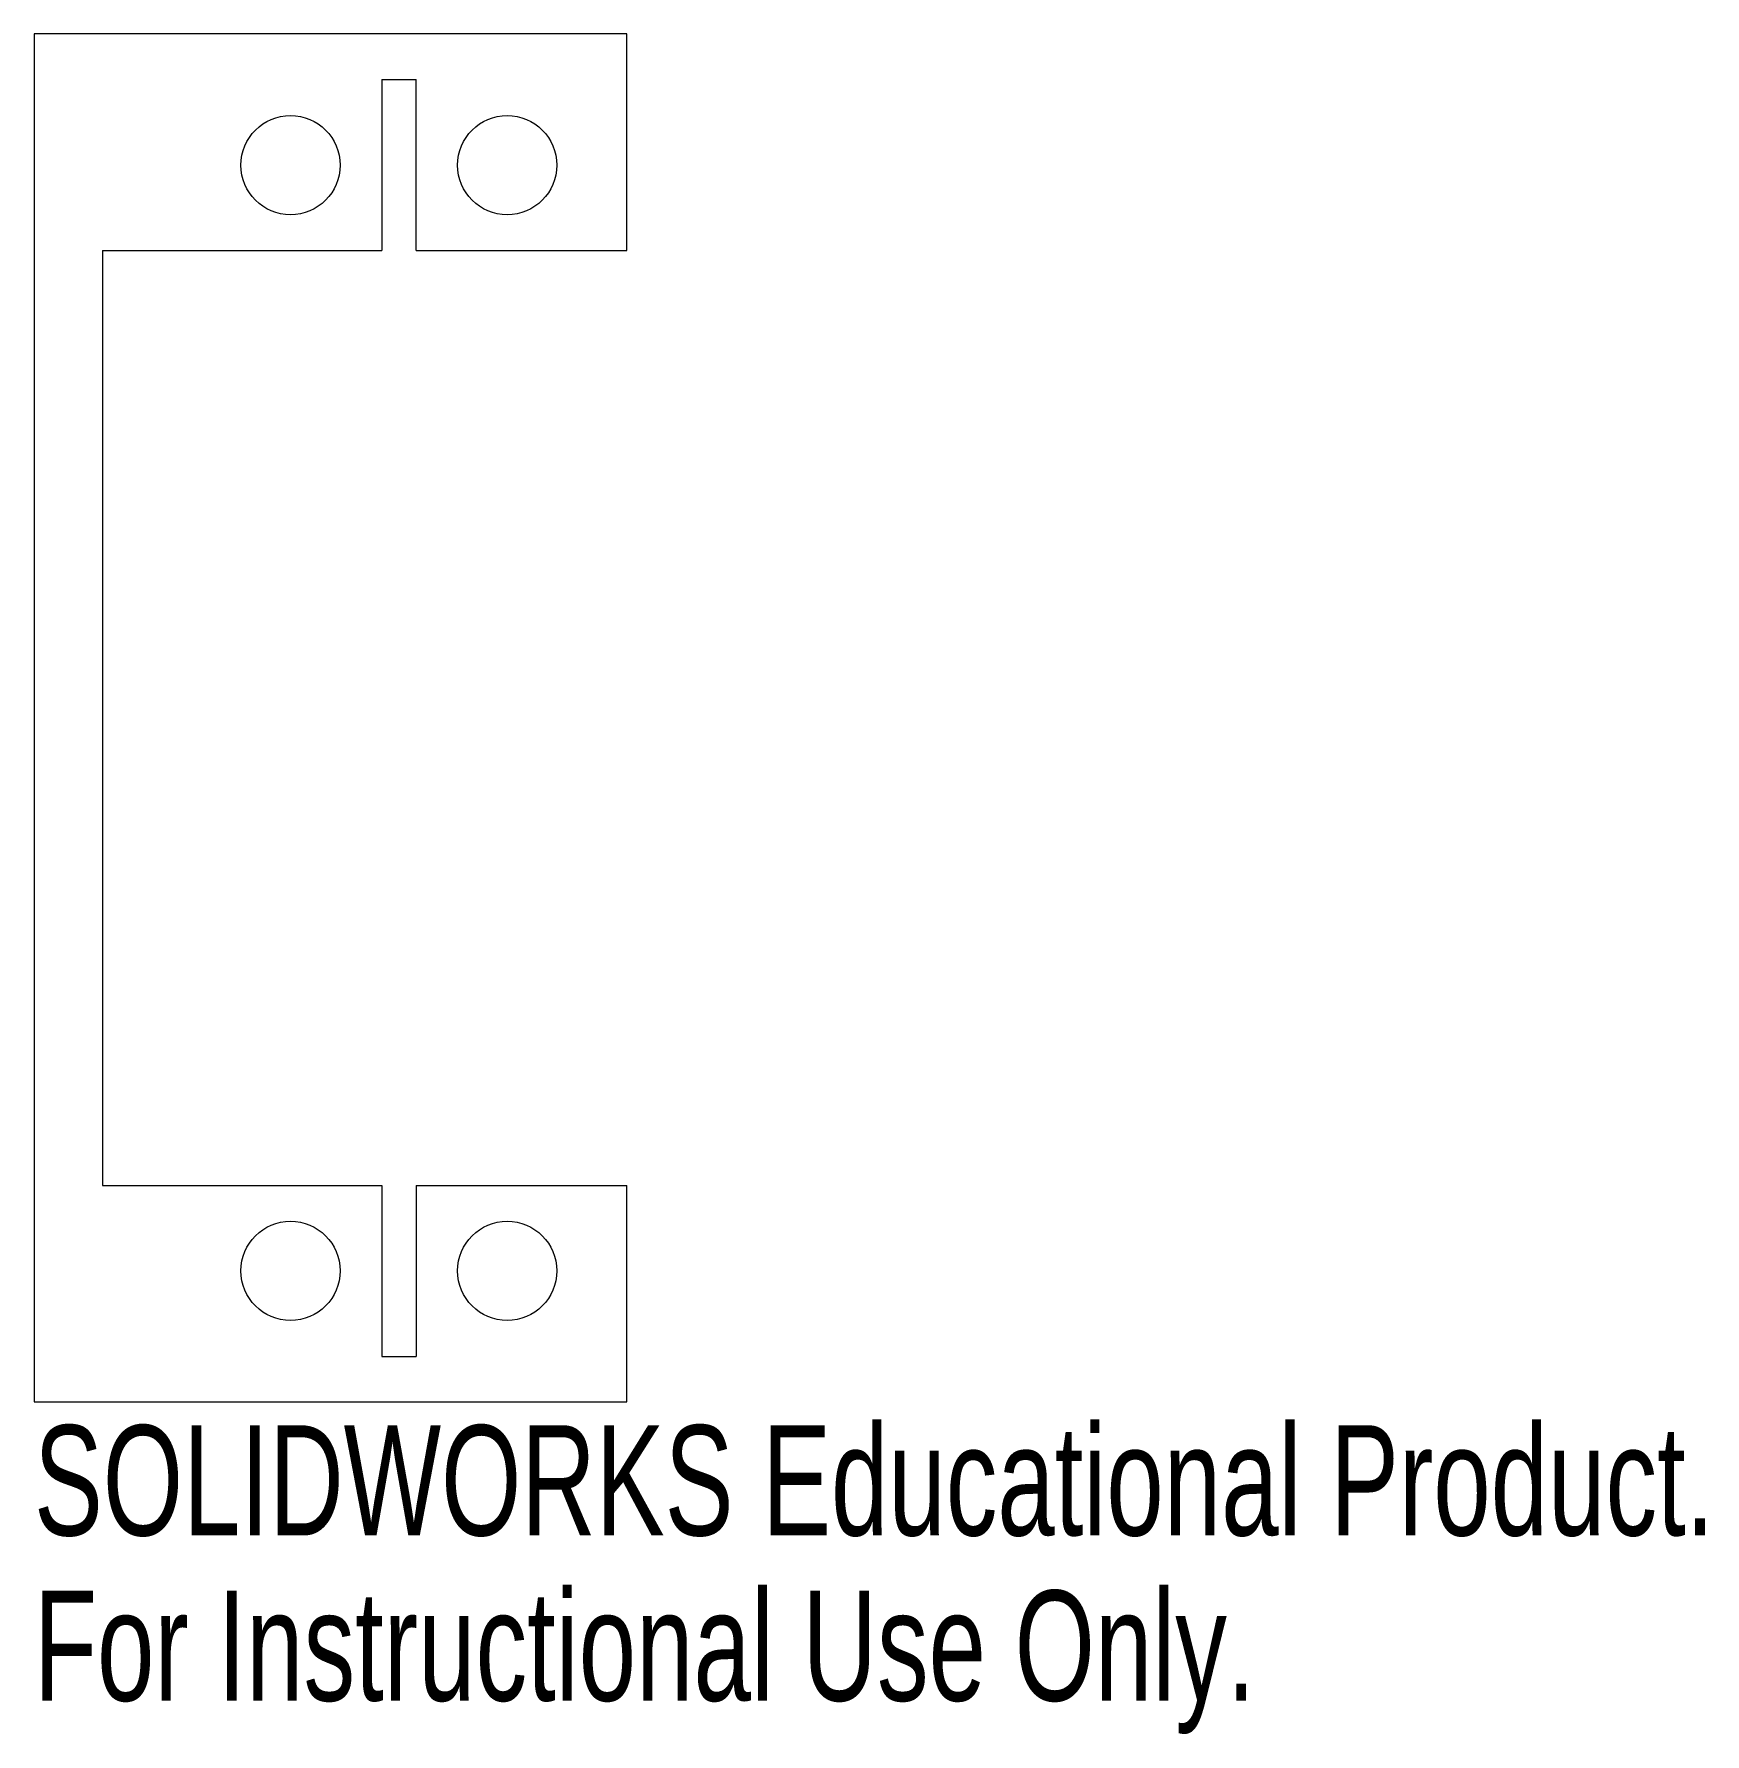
# Model space of a CAD drawing. Header units: millimetres. Extents: x -13 to 60.3, y -44.6 to 30.
import ezdxf

# ---------------------------------------------------------------- set-up
doc = ezdxf.new("R2010")
doc.units = ezdxf.units.MM
doc.styles.add('SLDTEXTSTYLE0', font='TXT', dxfattribs={"width": 0.7})

msp = doc.modelspace()

# ---------------------------------------------------------------- linework, layer by layer
at = {"color": 7, "linetype": 'Continuous', "lineweight": 15}
for p, q in [((-13, 30), (-13, -30)), ((13, 30), (-13, 30)), ((13, 20.5), (13, 30)), ((2.25, 28), (3.75, 28)), ((2.25, 28), (2.25, 20.5)), ((3.75, 20.5), (3.75, 28)), ((-10, 20.5), (2.25, 20.5)), ((-10, 20.5), (-10, -20.5)), ((3.75, 20.5), (13, 20.5)), ((-10, -20.5), (2.25, -20.5)), ((2.25, -20.5), (2.25, -28)), ((3.75, -20.5), (3.75, -28)), ((3.75, -20.5), (13, -20.5)), ((13, -30), (13, -20.5)), ((2.25, -28), (3.75, -28)), ((-13, -30), (13, -30))]:
    msp.add_line(p, q, dxfattribs=at)
for centre in [(-1.75, 24.25), (7.75, 24.25), (-1.75, -24.25), (7.75, -24.25)]:
    msp.add_circle(centre, 2.175, dxfattribs=at)

# ---------------------------------------------------------------- texts
at = {"color": 7, "linetype": 'Continuous', "char_height": 4.83362, "attachment_point": 1, "style": 'SLDTEXTSTYLE0'}
for s, insert in [('SOLIDWORKS Educational Product.', (-13, -31.02)), ('For Instructional Use Only.', (-13, -38.27))]:
    msp.add_mtext(s, dxfattribs=dict(at, insert=insert))

doc.saveas('drawing.dxf')
